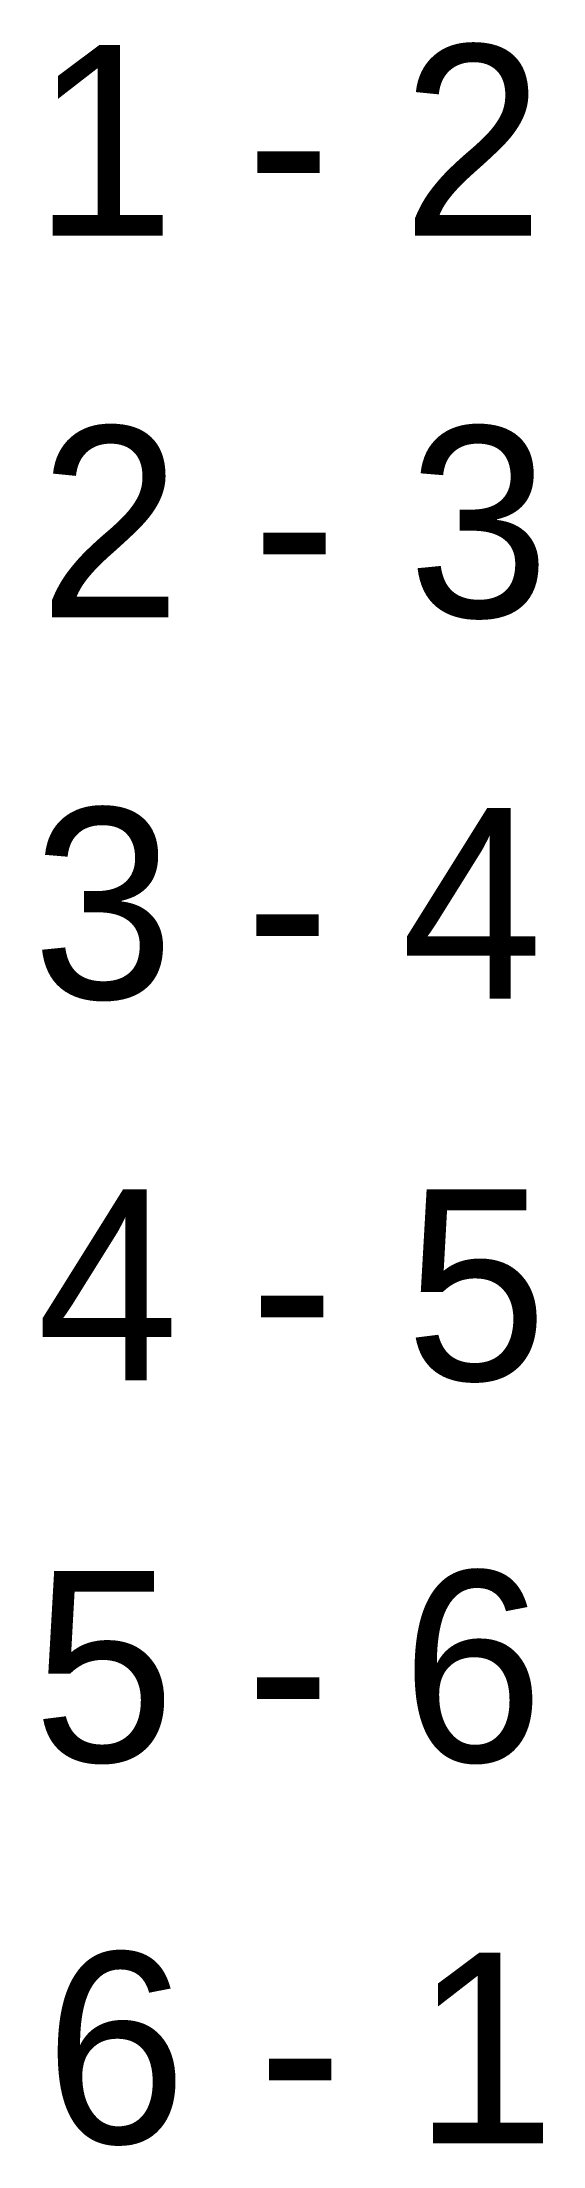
# Model space of a CAD drawing. Extents: x 534904 to 535421, y 1836597 to 1837190.
# Drawn here: x 534903.94 to 534907.87, y 1836596.94 to 1836613.49 of the extents above.
import ezdxf

# ---------------------------------------------------------------- set-up
doc = ezdxf.new("R2010")
doc.units = 0
doc.layers.add('Level 52', color=7, linetype='Continuous')

msp = doc.modelspace()

# ---------------------------------------------------------------- texts
at = {"layer": 'Level 52'}
for s, p in [('1 - 2', (534903.868, 1836611.963)), ('2 - 3', (534903.914, 1836608.963)), ('3 - 4', (534903.86, 1836605.963)), ('4 - 5', (534903.895, 1836602.963)), ('5 - 6', (534903.865, 1836599.963)), ('6 - 1', (534903.958, 1836596.963))]:
    msp.add_text(s, height=1.5, dxfattribs=at).set_placement(p)

doc.saveas('drawing.dxf')
